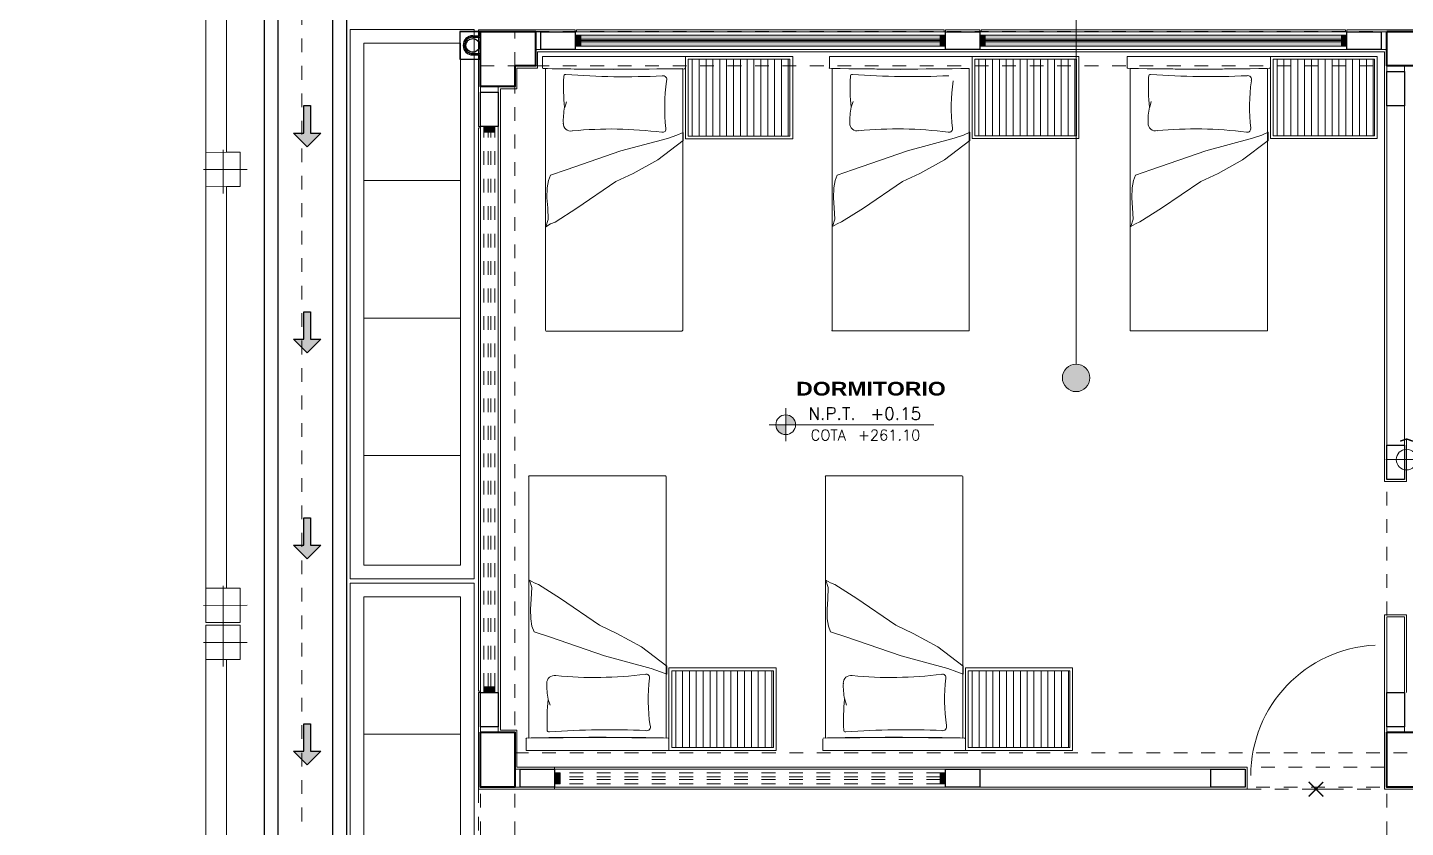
# Model space of a CAD drawing. Header units: metres. Extents: x 349703 to 349913, y 9282546 to 9282694.
# Drawn here: x 349715.83 to 349725.87, y 9282649.53 to 9282655.36 of the extents above; entities that cross this region are included whole.
import ezdxf
from ezdxf.enums import TextEntityAlignment as Align

# ---------------------------------------------------------------- set-up
doc = ezdxf.new("R2010")
doc.units = ezdxf.units.M
doc.header["$LTSCALE"] = 0.25
for name, pattern in [('01 nivel$0$HIDDEN2', [0.1875, 0.125, -0.0625]), ('B. SUM 2$0$HIDDEN', [0.375, 0.25, -0.125]), ('DASHDOT', [3.556, 2.54, -0.508, 0, -0.508]), ('DASHED2', [0.762, 0.635, -0.127])]:
    doc.linetypes.add(name, pattern=pattern)
for name, color, linetype, lineweight in [('.', 7, 'Continuous', 0), ('0_ CUNETAS', 160, 'Continuous', 5), ('0_VANOS', 30, 'Continuous', 9), ('ARQ-FONDO', 253, 'CONTINUOUS', 9), ('COTAS', 94, 'CONTINUOUS', 18), ('CUNETAS-RED', 5, 'CONTINUOUS', 18), ('TRAZO', 2, 'Continuous', 13)]:
    doc.layers.add(name, color=color, linetype=linetype, lineweight=lineweight)
doc.styles.add('MOYO2', font='arialbd.ttf', dxfattribs={"width": 1.2})
doc.styles.add('TM-DIM', font='romans.shx')

# ---------------------------------------------------------------- blocks, each defined once
blk = doc.blocks.new('COLUMNAS CENTRALES')
at = {"layer": 'ARQ-FONDO', "lineweight": 40}
for points in [[(-59553.369, 35130.083), (-59553.369, 35129.933), (-59553.619, 35129.933), (-59553.619, 35130.333), (-59553.219, 35130.333), (-59553.219, 35130.083)], [(-59547.019, 35130.333), (-59546.619, 35130.333), (-59546.619, 35130.083), (-59547.019, 35130.083)], [(-59553.619, 35125.233), (-59553.369, 35125.233), (-59553.369, 35124.833), (-59553.619, 35124.833)], [(-59547.019, 35125.233), (-59546.769, 35125.233), (-59546.769, 35124.833), (-59547.019, 35124.833)]]:
    blk.add_lwpolyline(points, close=True, dxfattribs=at)
blk = doc.blocks.new('CAMA 1')
at = {"layer": 'ARQ-FONDO', "linetype": 'Continuous', "lineweight": -2}
for p, q in [((3919.952, 1597.981), (3921.856, 1597.981)), ((3920.233, 1597.84), (3920.191, 1597.827)), ((3919.882, 1596.912), (3920.442, 1596.912)), ((3919.946, 1596.961), (3919.946, 1596.961)), ((3921.856, 1596.981), (3919.952, 1596.981)), ((3919.882, 1596.862), (3920.442, 1596.862)), ((3919.882, 1596.811), (3920.442, 1596.811)), ((3919.882, 1596.762), (3920.442, 1596.762)), ((3919.882, 1596.711), (3920.442, 1596.711)), ((3919.882, 1596.661), (3920.442, 1596.661)), ((3919.882, 1596.612), (3920.442, 1596.612)), ((3919.882, 1596.561), (3920.442, 1596.561)), ((3919.882, 1596.511), (3920.442, 1596.511)), ((3919.882, 1596.462), (3920.442, 1596.462)), ((3919.882, 1596.411), (3920.442, 1596.411)), ((3919.882, 1596.361), (3920.442, 1596.361)), ((3919.882, 1596.312), (3920.442, 1596.312)), ((3919.882, 1596.261), (3920.442, 1596.261)), ((3919.882, 1596.212), (3920.442, 1596.212))]:
    blk.add_line(p, q, dxfattribs=at)
for points in [[(3919.946, 1598.001), (3919.862, 1598.001), (3919.862, 1597.482), (3919.862, 1596.961), (3919.946, 1596.961)], [(3919.952, 1597.981), (3919.956, 1597.482), (3919.952, 1596.981)], [(3921.862, 1597.977), (3921.862, 1597.482), (3921.862, 1596.986)]]:
    blk.add_lwpolyline(points, dxfattribs=at)
for points in [[(3920.416, 1596.977), (3920.475, 1596.977), (3920.615, 1597.162), (3920.714, 1597.341), (3920.773, 1597.467), (3920.968, 1597.752), (3921.069, 1597.911), (3921.081, 1597.944), (3921.102, 1597.977), (3921.049, 1597.961), (3920.964, 1597.964), (3920.891, 1597.97), (3920.82, 1597.968), (3920.767, 1597.959), (3920.725, 1597.944), (3920.688, 1597.831), (3920.55, 1597.431), (3920.458, 1597.091), (3920.434, 1597.023)], [(3919.862, 1596.961), (3919.862, 1596.18), (3920.462, 1596.18), (3920.462, 1596.961)], [(3919.882, 1596.941), (3919.882, 1596.201), (3920.442, 1596.201), (3920.442, 1596.941)]]:
    blk.add_lwpolyline(points, close=True, dxfattribs=at)
for points in [[(3919.952, 1597.998), (3919.952, 1598.001), (3919.95, 1598.003), (3919.947, 1598.003)], [(3919.957, 1597.481), (3919.957, 1597.653), (3919.955, 1597.825), (3919.952, 1597.997)], [(3921.862, 1597.978), (3921.862, 1597.981), (3921.86, 1597.983), (3921.857, 1597.983)], [(3920, 1597.844), (3919.997, 1597.841), (3919.995, 1597.837), (3919.996, 1597.833)], [(3920.006, 1597.131), (3920.017, 1597.365), (3920.014, 1597.599), (3919.996, 1597.832)], [(3920.011, 1597.847), (3920.007, 1597.848), (3920.003, 1597.847), (3920, 1597.844)], [(3920.234, 1597.842), (3920.159, 1597.849), (3920.085, 1597.851), (3920.01, 1597.847)], [(3920.351, 1597.85), (3920.312, 1597.852), (3920.273, 1597.849), (3920.235, 1597.841)], [(3920.394, 1597.832), (3920.383, 1597.845), (3920.367, 1597.852), (3920.35, 1597.851)], [(3920.406, 1597.786), (3920.409, 1597.802), (3920.405, 1597.819), (3920.394, 1597.832)], [(3920.407, 1597.784), (3920.385, 1597.568), (3920.388, 1597.349), (3920.417, 1597.133)], [(3919.952, 1596.968), (3919.955, 1597.14), (3919.957, 1597.312), (3919.957, 1597.484)], [(3920.006, 1597.131), (3920.003, 1597.121), (3920.007, 1597.11), (3920.014, 1597.103)], [(3920.014, 1597.103), (3920.022, 1597.097), (3920.033, 1597.094), (3920.042, 1597.098)], [(3920.387, 1597.104), (3920.272, 1597.117), (3920.156, 1597.115), (3920.042, 1597.099)], [(3920.387, 1597.104), (3920.395, 1597.102), (3920.404, 1597.104), (3920.41, 1597.11)], [(3920.41, 1597.11), (3920.416, 1597.116), (3920.418, 1597.125), (3920.415, 1597.133)], [(3919.947, 1596.963), (3919.95, 1596.963), (3919.952, 1596.965), (3919.952, 1596.967)], [(3921.857, 1596.983), (3921.86, 1596.983), (3921.862, 1596.985), (3921.862, 1596.987)]]:
    blk.add_open_spline(points, degree=3, dxfattribs=at)
blk = doc.blocks.new('CAMA 2')
at = {"layer": 'ARQ-FONDO', "linetype": 'Continuous', "lineweight": -2}
for p, q in [((3924.907, 1597.981), (3923, 1597.981)), ((3924.625, 1597.84), (3924.667, 1597.827)), ((3924.901, 1597.482), (3924.907, 1596.966)), ((3923, 1596.981), (3924.907, 1596.981)), ((3924.976, 1596.912), (3924.417, 1596.912)), ((3924.912, 1596.961), (3924.912, 1596.961)), ((3924.976, 1596.862), (3924.417, 1596.862)), ((3924.976, 1596.811), (3924.417, 1596.811)), ((3924.976, 1596.762), (3924.417, 1596.762)), ((3924.976, 1596.711), (3924.417, 1596.711)), ((3924.976, 1596.661), (3924.417, 1596.661)), ((3924.976, 1596.612), (3924.417, 1596.612)), ((3924.976, 1596.561), (3924.417, 1596.561)), ((3924.976, 1596.511), (3924.417, 1596.511)), ((3924.976, 1596.462), (3924.417, 1596.462)), ((3924.976, 1596.411), (3924.417, 1596.411)), ((3924.976, 1596.361), (3924.417, 1596.361)), ((3924.976, 1596.312), (3924.417, 1596.312)), ((3924.976, 1596.261), (3924.417, 1596.261)), ((3924.976, 1596.212), (3924.417, 1596.212))]:
    blk.add_line(p, q, dxfattribs=at)
for points in [[(3924.912, 1598.001), (3924.996, 1598.001), (3924.996, 1597.482), (3924.996, 1596.961), (3924.912, 1596.961)], [(3922.997, 1597.977), (3922.997, 1597.482), (3922.997, 1596.986)]]:
    blk.add_lwpolyline(points, dxfattribs=at)
for points in [[(3924.443, 1596.977), (3924.384, 1596.977), (3924.243, 1597.162), (3924.143, 1597.341), (3924.086, 1597.467), (3923.891, 1597.752), (3923.79, 1597.911), (3923.777, 1597.944), (3923.757, 1597.977), (3923.81, 1597.961), (3923.894, 1597.964), (3923.967, 1597.97), (3924.039, 1597.968), (3924.092, 1597.959), (3924.132, 1597.944), (3924.17, 1597.831), (3924.309, 1597.431), (3924.4, 1597.091), (3924.422, 1597.023)], [(3924.996, 1596.961), (3924.996, 1596.18), (3924.397, 1596.18), (3924.397, 1596.961)], [(3924.976, 1596.941), (3924.976, 1596.201), (3924.417, 1596.201), (3924.417, 1596.941)]]:
    blk.add_lwpolyline(points, close=True, dxfattribs=at)
for points in [[(3924.913, 1598.003), (3924.911, 1598.003), (3924.909, 1598.001), (3924.909, 1597.998)], [(3924.908, 1597.984), (3924.902, 1597.65), (3924.902, 1597.316), (3924.908, 1596.981)], [(3924.908, 1597.997), (3924.905, 1597.825), (3924.903, 1597.653), (3924.903, 1597.481)], [(3924.466, 1597.832), (3924.455, 1597.819), (3924.451, 1597.802), (3924.455, 1597.786)], [(3924.51, 1597.851), (3924.493, 1597.852), (3924.477, 1597.845), (3924.466, 1597.832)], [(3924.626, 1597.841), (3924.587, 1597.849), (3924.548, 1597.852), (3924.509, 1597.85)], [(3924.848, 1597.847), (3924.774, 1597.851), (3924.699, 1597.849), (3924.625, 1597.842)], [(3924.865, 1597.832), (3924.847, 1597.599), (3924.844, 1597.365), (3924.855, 1597.131)], [(3924.861, 1597.844), (3924.858, 1597.847), (3924.853, 1597.848), (3924.849, 1597.847)], [(3924.864, 1597.833), (3924.865, 1597.837), (3924.864, 1597.841), (3924.861, 1597.844)], [(3924.444, 1597.133), (3924.472, 1597.349), (3924.476, 1597.568), (3924.454, 1597.784)], [(3924.445, 1597.133), (3924.443, 1597.125), (3924.445, 1597.116), (3924.451, 1597.11)], [(3924.451, 1597.11), (3924.457, 1597.104), (3924.465, 1597.102), (3924.474, 1597.104)], [(3924.817, 1597.099), (3924.703, 1597.115), (3924.587, 1597.117), (3924.472, 1597.104)], [(3924.818, 1597.098), (3924.828, 1597.094), (3924.839, 1597.097), (3924.846, 1597.103)], [(3924.846, 1597.103), (3924.854, 1597.11), (3924.857, 1597.121), (3924.855, 1597.131)], [(3922.997, 1596.987), (3922.997, 1596.985), (3922.999, 1596.983), (3923.001, 1596.983)], [(3924.909, 1596.967), (3924.909, 1596.965), (3924.911, 1596.963), (3924.913, 1596.963)]]:
    blk.add_open_spline(points, degree=3, dxfattribs=at)
blk = doc.blocks.new('CANA 3')
at = {"layer": 'ARQ-FONDO', "linetype": 'Continuous', "lineweight": -2}
for p, q in [((3919.952, 1596.16), (3921.856, 1596.16)), ((3920.233, 1596.02), (3920.191, 1596.007)), ((3919.882, 1595.091), (3920.442, 1595.091)), ((3919.946, 1595.141), (3919.946, 1595.141)), ((3921.856, 1595.161), (3919.952, 1595.161)), ((3919.882, 1595.042), (3920.442, 1595.042)), ((3919.882, 1594.991), (3920.442, 1594.991)), ((3919.882, 1594.941), (3920.442, 1594.941)), ((3919.882, 1594.892), (3920.442, 1594.892)), ((3919.882, 1594.841), (3920.442, 1594.841)), ((3919.882, 1594.791), (3920.442, 1594.791)), ((3919.882, 1594.74), (3920.442, 1594.74)), ((3919.882, 1594.691), (3920.442, 1594.691)), ((3919.882, 1594.642), (3920.442, 1594.642)), ((3919.882, 1594.59), (3920.442, 1594.59)), ((3919.882, 1594.541), (3920.442, 1594.541)), ((3919.882, 1594.492), (3920.442, 1594.492)), ((3919.882, 1594.441), (3920.442, 1594.441)), ((3919.882, 1594.391), (3920.442, 1594.391))]:
    blk.add_line(p, q, dxfattribs=at)
for points in [[(3919.946, 1596.18), (3919.862, 1596.18), (3919.862, 1595.661), (3919.862, 1595.141), (3919.946, 1595.141)], [(3919.952, 1596.16), (3919.956, 1595.661), (3919.952, 1595.161)], [(3921.862, 1596.157), (3921.862, 1595.661), (3921.862, 1595.166)]]:
    blk.add_lwpolyline(points, dxfattribs=at)
for points in [[(3920.416, 1595.157), (3920.475, 1595.157), (3920.615, 1595.342), (3920.714, 1595.521), (3920.773, 1595.647), (3920.968, 1595.932), (3921.069, 1596.091), (3921.081, 1596.124), (3921.102, 1596.157), (3921.049, 1596.14), (3920.964, 1596.144), (3920.891, 1596.149), (3920.82, 1596.148), (3920.767, 1596.138), (3920.725, 1596.124), (3920.688, 1596.011), (3920.55, 1595.61), (3920.458, 1595.27), (3920.434, 1595.203)], [(3919.862, 1595.141), (3919.862, 1594.362), (3920.462, 1594.362), (3920.462, 1595.141)], [(3919.882, 1595.12), (3919.882, 1594.38), (3920.442, 1594.38), (3920.442, 1595.12)]]:
    blk.add_lwpolyline(points, close=True, dxfattribs=at)
for points in [[(3919.957, 1595.661), (3919.957, 1595.833), (3919.955, 1596.005), (3919.952, 1596.177)], [(3921.862, 1596.158), (3921.862, 1596.16), (3921.86, 1596.162), (3921.857, 1596.162)], [(3920, 1596.024), (3919.997, 1596.021), (3919.995, 1596.017), (3919.996, 1596.013)], [(3920.006, 1595.31), (3920.017, 1595.544), (3920.014, 1595.779), (3919.996, 1596.012)], [(3920.011, 1596.026), (3920.007, 1596.028), (3920.003, 1596.027), (3920, 1596.024)], [(3920.234, 1596.021), (3920.159, 1596.029), (3920.085, 1596.031), (3920.01, 1596.027)], [(3920.351, 1596.03), (3920.312, 1596.032), (3920.273, 1596.029), (3920.235, 1596.02)], [(3920.394, 1596.012), (3920.383, 1596.024), (3920.367, 1596.031), (3920.35, 1596.031)], [(3920.406, 1595.965), (3920.409, 1595.982), (3920.405, 1595.999), (3920.394, 1596.012)], [(3920.407, 1595.966), (3920.385, 1595.749), (3920.388, 1595.53), (3920.417, 1595.314)], [(3919.952, 1595.148), (3919.955, 1595.32), (3919.957, 1595.492), (3919.957, 1595.664)], [(3920.006, 1595.312), (3920.003, 1595.302), (3920.007, 1595.292), (3920.014, 1595.285)], [(3920.387, 1595.284), (3920.272, 1595.297), (3920.156, 1595.295), (3920.042, 1595.278)], [(3920.387, 1595.284), (3920.395, 1595.282), (3920.404, 1595.284), (3920.41, 1595.29)], [(3920.41, 1595.29), (3920.416, 1595.296), (3920.418, 1595.305), (3920.415, 1595.313)], [(3920.014, 1595.285), (3920.022, 1595.278), (3920.033, 1595.276), (3920.042, 1595.279)], [(3919.947, 1595.142), (3919.95, 1595.142), (3919.952, 1595.144), (3919.952, 1595.147)], [(3921.857, 1595.162), (3921.86, 1595.162), (3921.862, 1595.165), (3921.862, 1595.167)]]:
    blk.add_open_spline(points, degree=3, dxfattribs=at)
blk = doc.blocks.new('CAMA 4')
at = {"layer": 'ARQ-FONDO', "linetype": 'Continuous', "lineweight": -2}
for p, q in [((3924.907, 1596.16), (3923, 1596.16)), ((3924.907, 1596.177), (3924.901, 1595.661)), ((3924.625, 1596.02), (3924.667, 1596.007)), ((3923, 1595.161), (3924.907, 1595.161)), ((3924.976, 1595.091), (3924.417, 1595.091)), ((3924.976, 1595.042), (3924.417, 1595.042)), ((3924.976, 1594.991), (3924.417, 1594.991)), ((3924.976, 1594.941), (3924.417, 1594.941)), ((3924.976, 1594.892), (3924.417, 1594.892)), ((3924.976, 1594.841), (3924.417, 1594.841)), ((3924.976, 1594.791), (3924.417, 1594.791)), ((3924.976, 1594.74), (3924.417, 1594.74)), ((3924.976, 1594.691), (3924.417, 1594.691)), ((3924.976, 1594.642), (3924.417, 1594.642)), ((3924.976, 1594.59), (3924.417, 1594.59)), ((3924.976, 1594.541), (3924.417, 1594.541)), ((3924.976, 1594.492), (3924.417, 1594.492)), ((3924.976, 1594.441), (3924.417, 1594.441)), ((3924.976, 1594.391), (3924.417, 1594.391))]:
    blk.add_line(p, q, dxfattribs=at)
for points in [[(3922.997, 1596.157), (3922.997, 1595.661), (3922.997, 1595.166)], [(3924.912, 1596.18), (3924.996, 1596.18), (3924.996, 1595.661), (3924.996, 1595.141), (3924.912, 1595.141)]]:
    blk.add_lwpolyline(points, dxfattribs=at)
for points in [[(3924.443, 1595.157), (3924.384, 1595.157), (3924.243, 1595.342), (3924.143, 1595.521), (3924.086, 1595.647), (3923.891, 1595.932), (3923.79, 1596.091), (3923.777, 1596.124), (3923.757, 1596.157), (3923.81, 1596.14), (3923.894, 1596.144), (3923.967, 1596.149), (3924.039, 1596.148), (3924.092, 1596.138), (3924.132, 1596.124), (3924.17, 1596.011), (3924.309, 1595.61), (3924.4, 1595.27), (3924.422, 1595.203)], [(3924.996, 1595.141), (3924.996, 1594.362), (3924.397, 1594.362), (3924.397, 1595.141)], [(3924.976, 1595.12), (3924.976, 1594.38), (3924.417, 1594.38), (3924.417, 1595.12)]]:
    blk.add_lwpolyline(points, close=True, dxfattribs=at)
for points in [[(3923.001, 1596.162), (3922.999, 1596.162), (3922.997, 1596.16), (3922.997, 1596.158)], [(3924.908, 1596.164), (3924.902, 1595.829), (3924.902, 1595.495), (3924.908, 1595.161)], [(3924.913, 1596.182), (3924.911, 1596.182), (3924.909, 1596.18), (3924.909, 1596.178)], [(3924.466, 1596.012), (3924.455, 1595.999), (3924.451, 1595.982), (3924.455, 1595.965)], [(3924.51, 1596.031), (3924.493, 1596.031), (3924.477, 1596.024), (3924.466, 1596.012)], [(3924.626, 1596.02), (3924.587, 1596.029), (3924.548, 1596.032), (3924.509, 1596.03)], [(3924.848, 1596.027), (3924.774, 1596.031), (3924.699, 1596.029), (3924.625, 1596.021)], [(3924.865, 1596.012), (3924.847, 1595.779), (3924.844, 1595.544), (3924.855, 1595.31)], [(3924.861, 1596.024), (3924.858, 1596.027), (3924.853, 1596.028), (3924.849, 1596.026)], [(3924.864, 1596.013), (3924.865, 1596.017), (3924.864, 1596.021), (3924.861, 1596.024)], [(3924.444, 1595.314), (3924.472, 1595.53), (3924.476, 1595.749), (3924.454, 1595.966)], [(3924.445, 1595.313), (3924.443, 1595.305), (3924.445, 1595.296), (3924.451, 1595.29)], [(3924.451, 1595.29), (3924.457, 1595.284), (3924.465, 1595.282), (3924.474, 1595.284)], [(3924.817, 1595.278), (3924.703, 1595.295), (3924.587, 1595.297), (3924.472, 1595.284)], [(3922.997, 1595.167), (3922.997, 1595.165), (3922.999, 1595.162), (3923.001, 1595.162)]]:
    blk.add_open_spline(points, degree=3, dxfattribs=at)
blk = doc.blocks.new('CSMA 11')
at = {"layer": 'ARQ-FONDO', "linetype": 'Continuous', "lineweight": -2}
for p, q in [((3924.907, 1594.342), (3923, 1594.342)), ((3924.907, 1594.356), (3924.901, 1593.841)), ((3924.625, 1594.199), (3924.667, 1594.188)), ((3924.901, 1593.841), (3924.907, 1593.326)), ((3923, 1593.34), (3924.907, 1593.34)), ((3924.912, 1593.32), (3924.912, 1593.32)), ((3924.976, 1593.271), (3924.417, 1593.271)), ((3924.976, 1593.221), (3924.417, 1593.221)), ((3924.976, 1593.17), (3924.417, 1593.17)), ((3924.976, 1593.121), (3924.417, 1593.121)), ((3924.976, 1593.072), (3924.417, 1593.072)), ((3924.976, 1593.02), (3924.417, 1593.02)), ((3924.976, 1592.971), (3924.417, 1592.971)), ((3924.976, 1592.922), (3924.417, 1592.922)), ((3924.976, 1592.871), (3924.417, 1592.871)), ((3924.976, 1592.821), (3924.417, 1592.821)), ((3924.976, 1592.77), (3924.417, 1592.77)), ((3924.976, 1592.721), (3924.417, 1592.721)), ((3924.976, 1592.671), (3924.417, 1592.671)), ((3924.976, 1592.62), (3924.417, 1592.62)), ((3924.976, 1592.571), (3924.417, 1592.571))]:
    blk.add_line(p, q, dxfattribs=at)
for points in [[(3922.997, 1594.336), (3922.997, 1593.841), (3922.997, 1593.346)], [(3924.912, 1594.362), (3924.996, 1594.362), (3924.996, 1593.841), (3924.996, 1593.32), (3924.912, 1593.32)]]:
    blk.add_lwpolyline(points, dxfattribs=at)
for points in [[(3924.443, 1593.337), (3924.384, 1593.337), (3924.243, 1593.523), (3924.143, 1593.7), (3924.086, 1593.826), (3923.891, 1594.112), (3923.79, 1594.271), (3923.777, 1594.303), (3923.757, 1594.336), (3923.81, 1594.32), (3923.894, 1594.325), (3923.967, 1594.329), (3924.039, 1594.327), (3924.092, 1594.318), (3924.132, 1594.303), (3924.17, 1594.19), (3924.309, 1593.79), (3924.4, 1593.45), (3924.422, 1593.382)], [(3924.996, 1593.32), (3924.996, 1592.542), (3924.397, 1592.542), (3924.397, 1593.32)], [(3924.976, 1593.3), (3924.976, 1592.562), (3924.417, 1592.562), (3924.417, 1593.3)]]:
    blk.add_lwpolyline(points, close=True, dxfattribs=at)
for points in [[(3923.001, 1594.342), (3922.999, 1594.342), (3922.997, 1594.34), (3922.997, 1594.337)], [(3924.908, 1594.343), (3924.902, 1594.009), (3924.902, 1593.675), (3924.908, 1593.341)], [(3924.913, 1594.362), (3924.911, 1594.362), (3924.909, 1594.36), (3924.909, 1594.357)], [(3924.466, 1594.191), (3924.455, 1594.178), (3924.451, 1594.161), (3924.455, 1594.145)], [(3924.51, 1594.21), (3924.493, 1594.211), (3924.477, 1594.204), (3924.466, 1594.191)], [(3924.626, 1594.2), (3924.587, 1594.209), (3924.548, 1594.212), (3924.509, 1594.21)], [(3924.848, 1594.207), (3924.774, 1594.21), (3924.699, 1594.208), (3924.625, 1594.201)], [(3924.865, 1594.192), (3924.847, 1593.958), (3924.844, 1593.724), (3924.855, 1593.49)], [(3924.861, 1594.203), (3924.858, 1594.206), (3924.853, 1594.207), (3924.849, 1594.206)], [(3924.864, 1594.192), (3924.865, 1594.196), (3924.864, 1594.201), (3924.861, 1594.203)], [(3924.444, 1593.494), (3924.472, 1593.71), (3924.476, 1593.929), (3924.454, 1594.145)], [(3924.445, 1593.492), (3924.443, 1593.484), (3924.445, 1593.476), (3924.451, 1593.47)], [(3924.846, 1593.464), (3924.854, 1593.471), (3924.857, 1593.482), (3924.855, 1593.492)], [(3924.451, 1593.47), (3924.457, 1593.464), (3924.465, 1593.461), (3924.474, 1593.464)], [(3924.817, 1593.458), (3924.703, 1593.475), (3924.587, 1593.476), (3924.472, 1593.463)], [(3924.818, 1593.459), (3924.828, 1593.455), (3924.839, 1593.458), (3924.846, 1593.464)], [(3922.997, 1593.347), (3922.997, 1593.344), (3922.999, 1593.342), (3923.001, 1593.342)], [(3924.909, 1593.327), (3924.909, 1593.324), (3924.911, 1593.322), (3924.913, 1593.322)]]:
    blk.add_open_spline(points, degree=3, dxfattribs=at)
blk = doc.blocks.new('*U934')
blk.add_arc((0.021, 0.047), 0.954, 0.1579, 87.0814)
blk = doc.blocks.new('*U672')
at = {"linetype": 'Continuous', "lineweight": 0, "true_color": 0xbebebe}
for points in [[(3037.252, 1360.543), (3037.212, 1360.543), (3037.212, 1360.463), (3037.252, 1360.463)], [(3039.91, 1360.543), (3039.87, 1360.543), (3039.87, 1360.463), (3039.91, 1360.463)]]:
    blk.add_hatch(color=9, dxfattribs=at).paths.add_polyline_path(points)
at = {"true_color": 0xffffff}
h = blk.add_hatch(color=7, dxfattribs=at)
h.dxf.hatch_style = 1
h.paths.add_polyline_path([(3039.87, 1360.463), (3039.87, 1360.543), (3037.252, 1360.543), (3037.252, 1360.463)])
at = {"layer": '0_VANOS', "linetype": 'Continuous'}
for p, q in [((3037.252, 1360.513), (3039.87, 1360.513)), ((3037.252, 1360.503), (3039.87, 1360.503)), ((3037.252, 1360.493), (3039.87, 1360.493))]:
    blk.add_line(p, q, dxfattribs=at)
for points in [[(3037.212, 1360.543), (3037.212, 1360.463), (3037.252, 1360.463), (3037.252, 1360.543)], [(3037.252, 1360.543), (3039.87, 1360.543), (3039.87, 1360.463), (3037.252, 1360.463)], [(3039.87, 1360.543), (3039.87, 1360.463), (3039.91, 1360.463), (3039.91, 1360.543)]]:
    blk.add_lwpolyline(points, close=True, dxfattribs=at)
blk = doc.blocks.new('*U673')
at = {"linetype": 'Continuous', "lineweight": 0, "true_color": 0xbebebe}
for points in [[(3037.252, 1360.543), (3037.212, 1360.543), (3037.212, 1360.463), (3037.252, 1360.463)], [(3039.885, 1360.543), (3039.845, 1360.543), (3039.845, 1360.463), (3039.885, 1360.463)]]:
    blk.add_hatch(color=9, dxfattribs=at).paths.add_polyline_path(points)
at = {"true_color": 0xffffff}
h = blk.add_hatch(color=7, dxfattribs=at)
h.dxf.hatch_style = 1
h.paths.add_polyline_path([(3039.845, 1360.463), (3039.845, 1360.543), (3037.252, 1360.543), (3037.252, 1360.463)])
at = {"layer": '0_VANOS', "linetype": 'Continuous'}
for p, q in [((3037.252, 1360.513), (3039.845, 1360.513)), ((3037.252, 1360.503), (3039.845, 1360.503)), ((3037.252, 1360.493), (3039.845, 1360.493))]:
    blk.add_line(p, q, dxfattribs=at)
for points in [[(3037.212, 1360.543), (3037.212, 1360.463), (3037.252, 1360.463), (3037.252, 1360.543)], [(3037.252, 1360.543), (3039.845, 1360.543), (3039.845, 1360.463), (3037.252, 1360.463)], [(3039.845, 1360.543), (3039.845, 1360.463), (3039.885, 1360.463), (3039.885, 1360.543)]]:
    blk.add_lwpolyline(points, close=True, dxfattribs=at)
blk = doc.blocks.new('*U685')
at = {"linetype": 'Continuous', "true_color": 0xbebebe}
for points in [[(3032.131, 1351.189), (3032.131, 1351.269), (3032.171, 1351.269), (3032.171, 1351.189)], [(3034.939, 1351.189), (3034.939, 1351.269), (3034.979, 1351.269), (3034.979, 1351.189)]]:
    blk.add_hatch(color=9, dxfattribs=at).paths.add_polyline_path(points)
at = {"layer": '0_VANOS', "linetype": 'Continuous'}
for p, q in [((3032.131, 1351.269), (3032.171, 1351.269)), ((3032.131, 1351.269), (3032.131, 1351.189)), ((3032.171, 1351.269), (3032.171, 1351.189)), ((3034.939, 1351.189), (3034.939, 1351.269)), ((3034.939, 1351.269), (3034.979, 1351.269)), ((3034.979, 1351.269), (3034.979, 1351.189)), ((3032.171, 1351.189), (3032.131, 1351.189)), ((3034.979, 1351.189), (3034.939, 1351.189))]:
    blk.add_line(p, q, dxfattribs=at)
at = {"layer": '0_VANOS', "linetype": '01 nivel$0$HIDDEN2', "ltscale": 0.5}
for p, q in [((3032.171, 1351.269), (3034.938, 1351.269)), ((3032.171, 1351.239), (3034.939, 1351.239)), ((3032.171, 1351.219), (3034.939, 1351.219)), ((3032.171, 1351.189), (3034.939, 1351.189))]:
    blk.add_line(p, q, dxfattribs=at)
at = {"layer": '0_VANOS', "linetype": '01 nivel$0$HIDDEN2'}
blk.add_line((3034.939, 1351.269), (3034.979, 1351.269), dxfattribs=at)
blk = doc.blocks.new('*U687')
at = {"linetype": 'Continuous', "true_color": 0xbebebe}
for points in [[(3032.131, 1351.189), (3032.131, 1351.269), (3032.171, 1351.269), (3032.171, 1351.189)], [(3036.211, 1351.189), (3036.211, 1351.269), (3036.251, 1351.269), (3036.251, 1351.189)]]:
    blk.add_hatch(color=9, dxfattribs=at).paths.add_polyline_path(points)
at = {"layer": '0_VANOS', "linetype": 'Continuous'}
for p, q in [((3032.131, 1351.269), (3032.171, 1351.269)), ((3032.131, 1351.269), (3032.131, 1351.189)), ((3032.171, 1351.269), (3032.171, 1351.189)), ((3036.211, 1351.189), (3036.211, 1351.269)), ((3036.211, 1351.269), (3036.251, 1351.269)), ((3036.251, 1351.269), (3036.251, 1351.189)), ((3032.171, 1351.189), (3032.131, 1351.189)), ((3036.251, 1351.189), (3036.211, 1351.189))]:
    blk.add_line(p, q, dxfattribs=at)
at = {"layer": '0_VANOS', "linetype": '01 nivel$0$HIDDEN2', "ltscale": 0.5}
for p, q in [((3032.171, 1351.269), (3036.211, 1351.269)), ((3032.171, 1351.239), (3036.211, 1351.239)), ((3032.171, 1351.219), (3036.211, 1351.219)), ((3032.171, 1351.189), (3036.211, 1351.189))]:
    blk.add_line(p, q, dxfattribs=at)
at = {"layer": '0_VANOS', "linetype": '01 nivel$0$HIDDEN2'}
blk.add_line((3036.211, 1351.269), (3036.251, 1351.269), dxfattribs=at)
blk = doc.blocks.new('INICIO 1')
at = {"layer": 'ARQ-FONDO'}
for p, q in [((0, -0.15), (0, 0.15)), ((-0.15, 0), (0.15, 0))]:
    blk.add_line(p, q, dxfattribs=at)
at = {"layer": 'ARQ-FONDO', "const_width": 0.01}
for points in [[(-0.134, -0.047), (-0.15, 0), (-0.134, 0.047)], [(0.047, -0.134), (0, -0.15), (-0.047, -0.134)]]:
    blk.add_lwpolyline(points, dxfattribs=at)
at = {"layer": 'ARQ-FONDO'}
blk.add_circle((0, 0), 0.075, dxfattribs=at)
blk = doc.blocks.new('CAMBIOPISO')
at = {"layer": 'ARQ-FONDO'}
blk.add_line((-0.1, 0), (0.1, 0), dxfattribs=at)
at = {"layer": 'ARQ-FONDO', "const_width": 0.01}
for points in [[(-0.053, -0.053), (0.053, 0.053)], [(-0.053, 0.053), (0.053, -0.053)]]:
    blk.add_lwpolyline(points, dxfattribs=at)
blk = doc.blocks.new('MODULO 5 A 11 NUEVO')
at = {"layer": 'ARQ-FONDO'}
for p, q in [((350746.172, 9282631.01), (350746.157, 9282631.01)), ((350746.172, 9282631), (350746.157, 9282631))]:
    blk.add_line(p, q, dxfattribs=at)
for points in [[(350746.862, 9282631.7), (350746.862, 9282631.715), (350746.157, 9282631.715), (350746.157, 9282631.275)], [(350746.872, 9282631.7), (350746.872, 9282631.715), (350749.549, 9282631.715)], [(350749.549, 9282631.7), (350749.549, 9282631.715)], [(350749.559, 9282631.715), (350749.809, 9282631.715)], [(350749.559, 9282631.7), (350749.559, 9282631.715)], [(350749.809, 9282631.7), (350749.809, 9282631.715)], [(350749.819, 9282631.715), (350752.472, 9282631.715), (350752.472, 9282631.7)], [(350749.819, 9282631.7), (350749.819, 9282631.715)], [(350752.482, 9282631.57), (350752.482, 9282631.715), (350752.757, 9282631.715), (350753.187, 9282631.715)], [(350746.317, 9282631.01), (350746.317, 9282631.285), (350746.437, 9282631.285), (350746.437, 9282631.435), (350746.587, 9282631.435), (350746.587, 9282631.555), (350746.862, 9282631.555)], [(350752.482, 9282631.555), (350746.862, 9282631.555)], [(350752.757, 9282631.555), (350752.482, 9282631.555)], [(350752.757, 9282631.425), (350752.757, 9282631.555)], [(350752.757, 9282631.16), (350752.757, 9282631.425)], [(350746.157, 9282631.275), (350746.157, 9282631.01)], [(350752.757, 9282628.69), (350752.757, 9282631.16)], [(350752.772, 9282631.16), (350752.902, 9282631.16)], [(350752.902, 9282631.16), (350752.772, 9282631.16)], [(350746.157, 9282626.9), (350746.157, 9282631)], [(350746.172, 9282631.01), (350746.302, 9282631.01)], [(350746.317, 9282631.01), (350746.317, 9282626.89)], [(350752.917, 9282628.69), (350752.917, 9282628.425), (350752.757, 9282628.425), (350752.757, 9282628.69)], [(350752.902, 9282628.69), (350752.772, 9282628.69)], [(350752.917, 9282626.89), (350752.917, 9282627.455), (350752.757, 9282627.455), (350752.757, 9282626.89)], [(350746.172, 9282626.9), (350746.157, 9282626.9)], [(350746.422, 9282626.185), (350746.157, 9282626.185), (350746.157, 9282626.89)], [(350746.172, 9282626.89), (350746.157, 9282626.89)], [(350746.302, 9282626.89), (350746.172, 9282626.89)], [(350746.317, 9282626.89), (350746.317, 9282626.615), (350746.437, 9282626.615), (350746.437, 9282626.345), (350746.712, 9282626.345), (350746.712, 9282626.185), (350746.422, 9282626.185)], [(350752.757, 9282626.615), (350752.757, 9282626.89)], [(350752.772, 9282626.89), (350752.902, 9282626.89)], [(350753.047, 9282626.185), (350752.757, 9282626.185), (350752.757, 9282626.615)], [(350751.492, 9282626.185), (350746.712, 9282626.185), (350746.712, 9282626.345), (350751.492, 9282626.345)], [(350751.492, 9282626.345), (350751.757, 9282626.345), (350751.757, 9282626.185), (350751.492, 9282626.185)], [(350751.492, 9282626.33), (350751.492, 9282626.2)]]:
    blk.add_lwpolyline(points, dxfattribs=at)
for points in [[(350746.612, 9282631.7), (350746.572, 9282631.7), (350746.572, 9282631.57), (350746.612, 9282631.57)], [(350746.862, 9282631.7), (350752.482, 9282631.7), (350752.482, 9282631.57), (350746.862, 9282631.57)], [(350752.772, 9282631.7), (350752.732, 9282631.7), (350752.732, 9282631.57), (350752.772, 9282631.57)], [(350752.902, 9282631.41), (350752.902, 9282631.45), (350752.772, 9282631.45), (350752.772, 9282631.41)], [(350746.302, 9282631.26), (350746.302, 9282631.3), (350746.172, 9282631.3), (350746.172, 9282631.26)], [(350752.772, 9282631.16), (350752.902, 9282631.16), (350752.902, 9282628.69), (350752.772, 9282628.69)], [(350746.172, 9282631.01), (350746.302, 9282631.01), (350746.302, 9282626.89), (350746.172, 9282626.89)], [(350752.902, 9282627.44), (350752.772, 9282627.44), (350752.772, 9282626.89), (350752.902, 9282626.89)], [(350746.302, 9282626.6), (350746.302, 9282626.64), (350746.172, 9282626.64), (350746.172, 9282626.6)], [(350752.902, 9282626.6), (350752.902, 9282626.64), (350752.772, 9282626.64), (350752.772, 9282626.6)], [(350746.462, 9282626.33), (350746.422, 9282626.33), (350746.422, 9282626.2), (350746.462, 9282626.2)], [(350746.712, 9282626.33), (350751.492, 9282626.33), (350751.492, 9282626.2), (350746.712, 9282626.2)]]:
    blk.add_lwpolyline(points, close=True, dxfattribs=at)
at = {"layer": 'ARQ-FONDO', "lineweight": 30, "flags": 128}
for points in [[(350746.612, 9282631.57), (350746.612, 9282631.7), (350746.862, 9282631.7), (350746.862, 9282631.57), (350746.612, 9282631.57)], [(350749.559, 9282631.57), (350749.559, 9282631.7), (350749.809, 9282631.7), (350749.809, 9282631.57), (350749.559, 9282631.57)], [(350752.482, 9282631.57), (350752.482, 9282631.7), (350752.732, 9282631.7), (350752.732, 9282631.57), (350752.482, 9282631.57)], [(350752.772, 9282631.41), (350752.902, 9282631.41), (350752.902, 9282631.16), (350752.772, 9282631.16), (350752.772, 9282631.41)], [(350746.172, 9282631.26), (350746.302, 9282631.26), (350746.302, 9282631.01), (350746.172, 9282631.01), (350746.172, 9282631.26)], [(350752.772, 9282628.69), (350752.902, 9282628.69), (350752.902, 9282628.44), (350752.772, 9282628.44), (350752.772, 9282628.69)], [(350746.172, 9282626.89), (350746.302, 9282626.89), (350746.302, 9282626.64), (350746.172, 9282626.64), (350746.172, 9282626.89)], [(350752.772, 9282626.89), (350752.902, 9282626.89), (350752.902, 9282626.64), (350752.772, 9282626.64), (350752.772, 9282626.89)], [(350746.462, 9282626.2), (350746.462, 9282626.33), (350746.712, 9282626.33), (350746.712, 9282626.2), (350746.462, 9282626.2)], [(350749.559, 9282626.2), (350749.559, 9282626.33), (350749.809, 9282626.33), (350749.809, 9282626.2), (350749.559, 9282626.2)], [(350751.742, 9282626.33), (350751.742, 9282626.2), (350751.492, 9282626.2), (350751.492, 9282626.33), (350751.742, 9282626.33)]]:
    blk.add_lwpolyline(points, dxfattribs=at)
at = {"layer": 'ARQ-FONDO', "linetype": 'DASHED2', "ltscale": 0.3}
blk.add_lwpolyline([(350752.757, 9282626.345), (350751.757, 9282626.345), (350751.757, 9282626.185), (350752.757, 9282626.185)], close=True, dxfattribs=at)
at = {"layer": 'ARQ-FONDO', "flags": 128}
blk.add_lwpolyline([(350746.422, 9282626.2), (350746.172, 9282626.2)], dxfattribs=at)
at = {"layer": 'ARQ-FONDO', "linetype": 'DASHED2', "ltscale": 0.3}
blk.add_lwpolyline([(350746.157, 9282626.185), (350746.157, 9282622.225)], dxfattribs=at)
at = {"layer": 'ARQ-FONDO'}
for name, p in [('COLUMNAS CENTRALES', (410299.791, 9247501.368)), ('CAMBIOPISO', (350752.257, 9282626.185))]:
    blk.add_blockref(name, p, dxfattribs=at)
at = {"layer": 'ARQ-FONDO', "lineweight": 0, "rotation": 180.000079299102}
for name, p in [('*U672', (353786.77, 9283992.143)), ('*U673', (353789.692, 9283992.143))]:
    blk.add_blockref(name, p, dxfattribs=at)
at = {"layer": 'ARQ-FONDO', "rotation": 90.00000000000003}
for name, p in [('CAMA 2', (352344.626, 9278706.524)), ('CAMA 4', (352344.893, 9278706.525)), ('CSMA 11', (352345.245, 9278706.525)), ('CAMA 1', (352344.506, 9278706.606)), ('CANA 3', (352344.845, 9278706.606))]:
    blk.add_blockref(name, p, dxfattribs=at)
at = {"layer": 'ARQ-FONDO', "xscale": -1, "rotation": 270}
blk.add_blockref('*U687', (349395.008, 9279594.759), dxfattribs=at)
at = {"layer": 'ARQ-FONDO', "xscale": 0.9999863742899391, "yscale": 0.9999863742899391, "zscale": 0.9999863742899391, "rotation": 180.0000001653733}
blk.add_blockref('INICIO 1', (350752.917, 9282628.585), dxfattribs=at)
at = {"layer": 'ARQ-FONDO', "xscale": -1}
for name, p in [('*U934', (350752.757, 9282626.235)), ('*U685', (353781.691, 9281275.036))]:
    blk.add_blockref(name, p, dxfattribs=at)
blk = doc.blocks.new('VERDAD88')
at = {"layer": 'ARQ-FONDO'}
for points in [[(350744.813, 9282652.351), (350743.909, 9282652.351), (350743.909, 9282648.351), (350744.813, 9282648.351), (350744.813, 9282652.351)], [(350744.813, 9282648.321), (350743.909, 9282648.321), (350743.909, 9282644.321), (350744.813, 9282644.321), (350744.813, 9282648.321)]]:
    blk.add_lwpolyline(points, dxfattribs=at)
at = {"layer": 'ARQ-FONDO', "flags": 128}
for points in [[(350744.713, 9282652.251), (350744.009, 9282652.251), (350744.009, 9282648.451), (350744.713, 9282648.451)], [(350744.713, 9282648.221), (350744.009, 9282648.221), (350744.009, 9282644.421), (350744.713, 9282644.421)]]:
    blk.add_lwpolyline(points, close=True, dxfattribs=at)
for points in [[(350744.713, 9282651.251), (350744.009, 9282651.251)], [(350744.713, 9282650.251), (350744.009, 9282650.251)], [(350744.713, 9282649.251), (350744.009, 9282649.251)], [(350744.713, 9282647.221), (350744.009, 9282647.221)]]:
    blk.add_lwpolyline(points, dxfattribs=at)
blk = doc.blocks.new('VIGAS')
at = {"layer": 'ARQ-FONDO', "linetype": 'B. SUM 2$0$HIDDEN', "flags": 128}
for points in [[(350745.195, 9282639.365), (350745.195, 9282650.615)], [(350745.195, 9282650.615), (350769.745, 9282650.615)], [(350745.445, 9282639.365), (350745.445, 9282650.615)], [(350751.795, 9282639.365), (350751.795, 9282650.615)], [(350745.195, 9282650.365), (350769.745, 9282650.365)], [(350745.445, 9282645.365), (350769.745, 9282645.365)], [(350745.445, 9282645.115), (350769.745, 9282645.115)]]:
    blk.add_lwpolyline(points, dxfattribs=at)
blk = doc.blocks.new('*U591')
h = blk.add_hatch(color=251)
h.paths.add_polyline_path([(0.75, -0.1724), (0.75, -0.2324), (0.81, -0.2324, 0.414214)])
h.paths.add_polyline_path([(0.75, -0.2324), (0.69, -0.2324, 0.414214), (0.75, -0.2924)])
at = {"color": 2}
for p, q in [((0.75, -0.1324), (0.75, -0.3324)), ((0.65, -0.2324), (1.65, -0.2324))]:
    blk.add_line(p, q, dxfattribs=at)
blk.add_circle((0.75, -0.2324), 0.06, dxfattribs=at)
at = {"color": 2, "style": 'TM-DIM'}
blk.add_text('COTA', height=0.065, rotation=360, dxfattribs=at).set_placement((1.0088, -0.3282), align=Align.CENTER)
for tag, p, height in [('NIV_P', (0.8881, -0.2024), 0.075), ('VALOR_P', (1.2641, -0.2024), 0.075), ('COTA_P', (1.1884, -0.3282), 0.065)]:
    blk.add_attdef(tag, p, '', height=height, rotation=360, dxfattribs=at)
blk = doc.blocks.new('NOMBRES 6 A 11 AÑOS')
at = {"layer": 'ARQ-FONDO', "xscale": 1.199999999999999, "yscale": 1.199999999999999, "zscale": 1.199999999999999}
blk.add_blockref('*U591', (350146.74, 9282518.298, 0), dxfattribs=at).add_auto_attribs({'NIV_P': 'N.P.T.', 'COTA_P': '+261.10', 'VALOR_P': '+0.15'})
at = {"layer": 'ARQ-FONDO', "lineweight": -2, "insert": (350148.261, 9282518.23, 0), "char_height": 0.1, "width": 2.66669, "attachment_point": 8, "style": 'MOYO2'}
blk.add_mtext('DORMITORIO', dxfattribs=at)
blk = doc.blocks.new('hdgyt')
at = {"layer": 'ARQ-FONDO'}
for p, q in [((-37274.723, -199270.527), (-37274.723, -199270.573)), ((-37274.713, -199270.527), (-37274.713, -199270.583)), ((-37274.593, -199270.527), (-37274.593, -199270.583)), ((-37274.583, -199270.527), (-37274.583, -199270.573)), ((-37274.723, -199270.573), (-37274.748, -199270.573)), ((-37274.713, -199270.583), (-37274.748, -199270.583)), ((-37274.593, -199270.583), (-37274.558, -199270.583)), ((-37274.583, -199270.573), (-37274.558, -199270.573))]:
    blk.add_line(p, q, dxfattribs=at)
at = {"layer": 'ARQ-FONDO', "lineweight": 5}
blk.add_lwpolyline([(-37274.553, -199270.433), (-37274.753, -199270.433), (-37274.753, -199270.583), (-37274.553, -199270.583)], close=True, dxfattribs=at)
at = {"layer": 'ARQ-FONDO'}
blk.add_circle((-37274.653, -199270.527), 0.05, dxfattribs=at)
for centre, radius, start, end in [((-37274.653, -199270.527), 0.07, 0, 180), ((-37274.653, -199270.527), 0.06, 0, 180), ((-37274.748, -199270.578), 0.005, 90, 270), ((-37274.558, -199270.578), 0.005, 270, 90)]:
    blk.add_arc(centre, radius, start, end, dxfattribs=at)
blk = doc.blocks.new('cp1-flat-2')
at = {"layer": 'ARQ-FONDO', "linetype": 'DASHDOT', "ltscale": 0.5}
for p, q in [((889467.785, -9185120.998), (889467.74, -9185120.651)), ((889467.936, -9185120.802), (889467.589, -9185120.848)), ((889464.639, -9185121.41), (889464.593, -9185121.063)), ((889464.79, -9185121.214), (889464.443, -9185121.259)), ((889461.466, -9185121.825), (889461.42, -9185121.478)), ((889461.617, -9185121.629), (889461.27, -9185121.674)), ((889458.316, -9185122.237), (889458.27, -9185121.89)), ((889458.467, -9185122.041), (889458.12, -9185122.086))]:
    blk.add_line(p, q, dxfattribs=at)
at = {"layer": 'ARQ-FONDO'}
for points in [[(889467.903, -9185120.933), (889467.87, -9185120.685), (889458.153, -9185121.956), (889458.185, -9185122.204), (889458.433, -9185122.171), (889458.42, -9185122.072), (889461.322, -9185121.693), (889461.335, -9185121.792), (889461.583, -9185121.759), (889461.57, -9185121.66), (889464.495, -9185121.278), (889464.508, -9185121.377), (889464.756, -9185121.344), (889464.743, -9185121.245), (889467.642, -9185120.866), (889467.655, -9185120.965)], [(889467.87, -9185120.685), (889467.622, -9185120.717), (889467.655, -9185120.965), (889467.903, -9185120.933)], [(889464.724, -9185121.096), (889464.476, -9185121.129), (889464.508, -9185121.377), (889464.756, -9185121.344)], [(889461.551, -9185121.511), (889461.303, -9185121.544), (889461.335, -9185121.792), (889461.583, -9185121.759)], [(889458.401, -9185121.924), (889458.153, -9185121.956), (889458.185, -9185122.204), (889458.433, -9185122.171)]]:
    blk.add_lwpolyline(points, close=True, dxfattribs=at)
blk = doc.blocks.new('CERCO PERIMETRICO')
at = {"layer": 'ARQ-FONDO', "xscale": -1, "rotation": 97.45378494831562}
for p in [(-8872851.859, 8973049.675, 210.136), (-8872851.859, 8973039.855, 210.136)]:
    blk.add_blockref('cp1-flat-2', p, dxfattribs=at)
blk = doc.blocks.new('*U947')
at = {"layer": 'cotas', "true_color": 0x000000}
h = blk.add_hatch(color=18, dxfattribs=at)
h.dxf.hatch_style = 1
edge = h.paths.add_edge_path()
edge.add_arc((2841.421, 1652.807), 0.1, 0, 360)
at = {"layer": 'TRAZO', "color": 18, "true_color": 0x000000}
for p, q in [((2841.421, 1652.707), (2841.421, 1649.933)), ((2840.653, 1649.933), (2845.126, 1649.933)), ((2840.553, 1648.833), (2840.553, 1649.833)), ((2845.226, 1649.833), (2845.226, 1648.833)), ((2840.653, 1648.733), (2845.126, 1648.733))]:
    blk.add_line(p, q, dxfattribs=at)
blk.add_circle((2841.421, 1652.807), 0.1, dxfattribs=at)
for centre, start, end in [((2840.653, 1649.833), 90, 180), ((2845.126, 1649.833), 0, 90), ((2840.653, 1648.833), 180, 270), ((2845.126, 1648.833), 270, 0)]:
    blk.add_arc(centre, 0.1, start, end, dxfattribs=at)
blk = doc.blocks.new('*U2183')
at = {"layer": '.', "lineweight": 30}
h = blk.add_hatch(color=1, dxfattribs=at)
h.dxf.hatch_style = 1
h.paths.add_polyline_path([(-0.025, -0.05), (-0.1, -0.05), (0, -0.15), (0.1, -0.05), (0.025, -0.05), (0.025, 0.15), (-0.025, 0.15)])
at = {"layer": '0_ CUNETAS', "color": 1, "lineweight": 30}
blk.add_lwpolyline([(-0.1, -0.05), (-0.025, -0.05), (-0.025, 0.15), (0.025, 0.15), (0.025, -0.05), (0.1, -0.05), (0, -0.15)], close=True, dxfattribs=at)
blk = doc.blocks.new('*U2178')
at = {"layer": '0_ CUNETAS', "color": 0, "linetype": 'ByBlock', "lineweight": -2, "transparency": 16777216}
for p in [(0, 93), (0, 91.5), (0, 90), (0, 88.5)]:
    blk.add_blockref('*U2183', p, dxfattribs=at)
blk = doc.blocks.new('montante')
at = {"layer": 'ARQ-FONDO', "lineweight": 30}
for p, q in [((0, 0.07), (0.045, 0.07)), ((0, 0.06), (0.055, 0.06)), ((0.045, 0.07), (0.045, 0.095)), ((0, -0.06), (0.055, -0.06)), ((0, -0.07), (0.045, -0.07)), ((0.045, -0.07), (0.045, -0.095))]:
    blk.add_line(p, q, dxfattribs=at)
blk.add_lwpolyline([(-0.095, 0.1), (-0.095, -0.1), (0.055, -0.1), (0.055, 0.1)], close=True, dxfattribs=at)
blk.add_circle((0, 0), 0.05, dxfattribs=at)
for centre, radius, start, end in [((0, 0), 0.07, 90, 270), ((0, 0), 0.06, 90, 270), ((0.05, 0.095), 0.005, 0, 180), ((0.05, -0.095), 0.005, 180, 0)]:
    blk.add_arc(centre, radius, start, end, dxfattribs=at)
blk = doc.blocks.new('drenaje')
at = {"layer": 'CUNETAS-RED', "lineweight": 30}
for p, q in [((-0.6, -19.21), (-0.6, -77.348)), ((0, -19.21), (0, -77.348)), ((-0.5, -20.31), (-0.5, -20.31))]:
    blk.add_line(p, q, dxfattribs=at)
at = {"layer": 'CUNETAS-RED', "lineweight": 30, "flags": 128}
blk.add_lwpolyline([(-0.1, -19.21), (-0.5, -19.21), (-0.5, -77.348), (-0.1, -77.348), (-0.1, -19.21)], dxfattribs=at)
at = {"layer": 'CUNETAS-RED', "lineweight": 0}
blk.add_blockref('*U2178', (-0.287, -113.899), dxfattribs=at)
at = {"layer": 'CUNETAS-RED', "lineweight": 30}
blk.add_blockref('montante', (0.919, -20.31), dxfattribs=at)

msp = doc.modelspace()

# ---------------------------------------------------------------- linework, layer by layer
at = {"layer": 'ARQ-FONDO', "linetype": 'B. SUM 2$0$HIDDEN'}
msp.add_lwpolyline([(349717.83, 9282656.628), (349744.98, 9282656.628), (349744.98, 9282642.778), (349717.83, 9282642.778)], close=True, dxfattribs=at)

# ---------------------------------------------------------------- block references
at = {"layer": 'ARQ-FONDO'}
for name, p in [('CERCO PERIMETRICO', (-323.294, 0, -210.136)), ('VERDAD88', (-1025.727, 2.992)), ('MODULO 5 A 11 NUEVO', (-1027.041, 23.627)), ('VIGAS', (-1026.064, 4.713)), ('NOMBRES 6 A 11 AÑOS', (-426.286, 134.447))]:
    msp.add_blockref(name, p, dxfattribs=at)
at = {"layer": 'ARQ-FONDO', "xscale": -1}
for name, p, rotation in [('*U947', (346882.048, 9284305.614), 180), ('hdgyt', (150448.352, 9245381.623), 89.99969846459416)]:
    msp.add_blockref(name, p, dxfattribs=dict(at, rotation=rotation))
at = {"layer": 'CUNETAS-RED', "lineweight": 30}
msp.add_blockref('drenaje', (349718.156, 9282675.538), dxfattribs=at)

doc.saveas('drawing.dxf')
